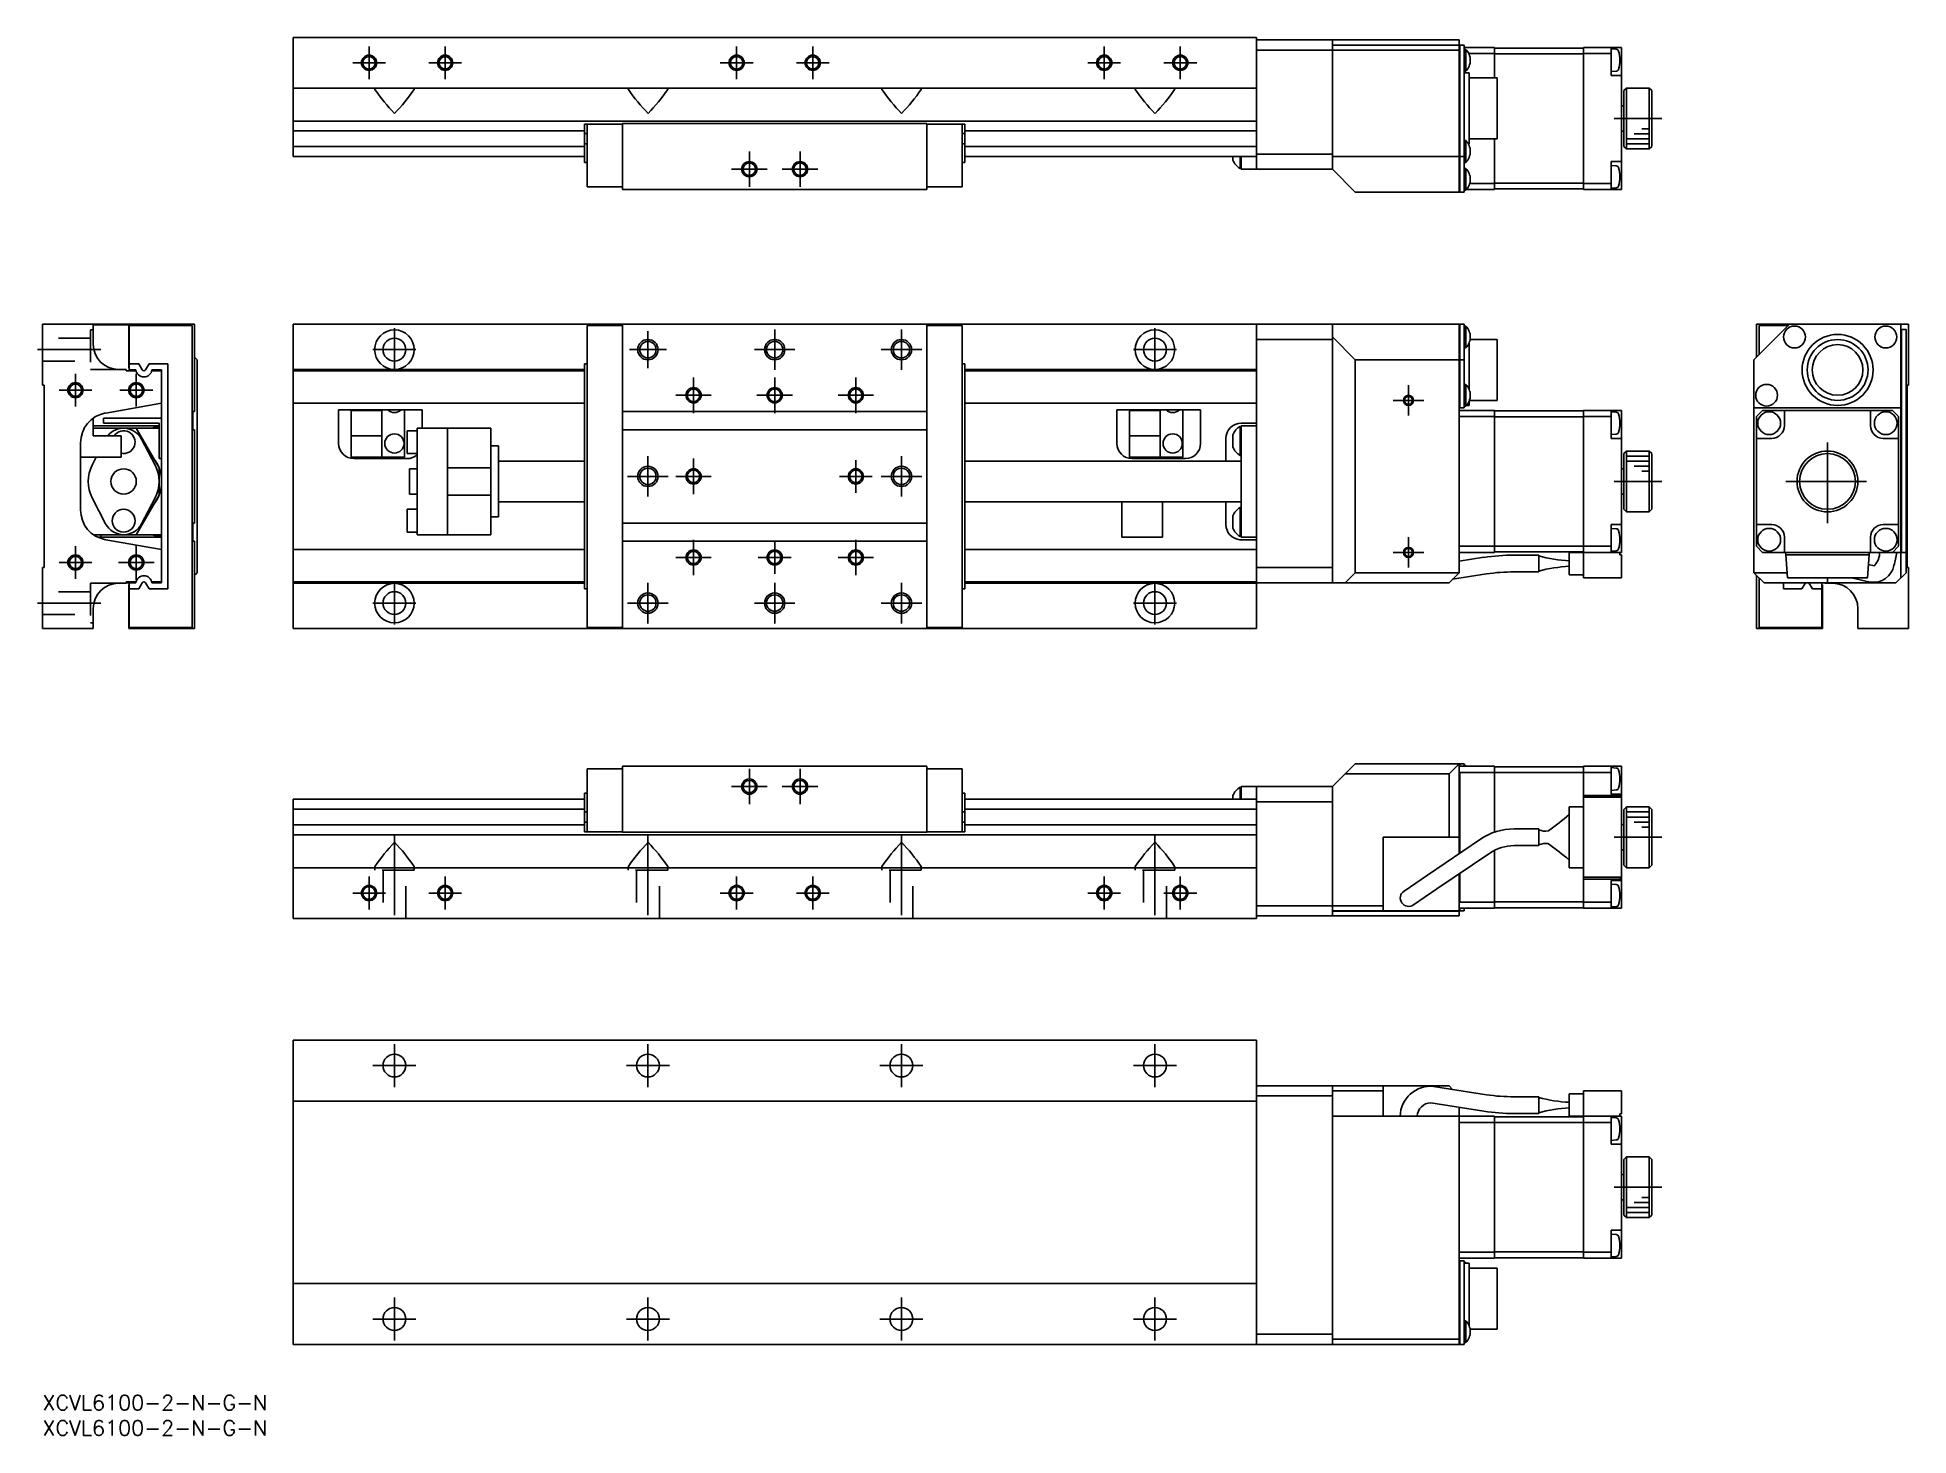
# Model space of a CAD drawing. Extents: x -1 to 368, y -8 to 268.
import ezdxf

# ---------------------------------------------------------------- set-up
doc = ezdxf.new("R2010")
doc.units = 0
doc.header["$LTSCALE"] = 0.5
doc.linetypes.add('CENTER', pattern=[50.8, 31.75, -6.35, 6.35, -6.35])
doc.linetypes.add('DASHED', pattern=[19.05, 12.7, -6.35])
for name, color, linetype in [('MSM_CENTER', 1, 'CENTER'), ('MSM_CONTINUOUS', 7, 'CONTINUOUS'), ('MSM_DASHED', 4, 'DASHED'), ('MSM_NARROW', 5, 'CONTINUOUS'), ('MSM_PART_NUMBER', 7, 'CONTINUOUS')]:
    doc.layers.add(name, color=color, linetype=linetype)
doc.styles.get("Standard").update_dxf_attribs({"font": 'txt.shx', "height": 3, "bigfont": 'bigfont.shx'})

# ---------------------------------------------------------------- blocks, each defined once
blk = doc.blocks.new('*U2')
at = {"layer": 'MSM_PART_NUMBER'}
blk.add_text('XCVL6100-2-N-G-N', height=3, dxfattribs=at).set_placement((0, -3))
blk = doc.blocks.new('*U3')
at = {"layer": 'MSM_PART_NUMBER'}
blk.add_text('XCVL6100-2-N-G-N', height=3, dxfattribs=at).set_placement((0, -8))

msp = doc.modelspace()

# ---------------------------------------------------------------- linework, layer by layer
at = {"layer": 'MSM_CENTER'}
for p, q in [((64.41, 266.07), (64.41, 259.61)), ((79.41, 266.07), (79.41, 259.61)), ((136.91, 266.07), (136.91, 259.61)), ((151.91, 266.07), (151.91, 259.61)), ((209.41, 266.07), (209.41, 259.61)), ((224.41, 266.07), (224.41, 259.61)), ((61.18, 262.84), (67.64, 262.84)), ((76.18, 262.84), (82.64, 262.84)), ((133.68, 262.84), (140.14, 262.84)), ((148.68, 262.84), (155.14, 262.84)), ((206.18, 262.84), (212.64, 262.84)), ((221.18, 262.84), (227.64, 262.84)), ((309.96, 251.84), (319.36, 251.84)), ((139.41, 245.34), (139.41, 238.34)), ((149.41, 245.34), (149.41, 238.34)), ((135.91, 241.84), (142.91, 241.84)), ((145.91, 241.84), (152.91, 241.84)), ((69.41, 201.99), (69.41, 210.49)), ((219.41, 201.99), (219.41, 210.49)), ((119.41, 202.62), (119.41, 209.87)), ((144.41, 202.24), (144.41, 210.24)), ((169.41, 202.24), (169.41, 210.24)), ((-1, 206.24), (11.5, 206.24)), ((65.16, 206.24), (73.66, 206.24)), ((115.79, 206.24), (123.04, 206.24)), ((140.41, 206.24), (148.41, 206.24)), ((165.41, 206.24), (173.41, 206.24)), ((215.16, 206.24), (223.66, 206.24)), ((6.5, 195.02), (6.5, 201.47)), ((18.5, 195.02), (18.5, 201.47)), ((128.41, 193.74), (128.41, 200.74)), ((144.41, 193.74), (144.41, 200.74)), ((160.41, 193.74), (160.41, 200.74)), ((3.27, 198.24), (9.73, 198.24)), ((15.27, 198.24), (21.73, 198.24)), ((124.91, 197.24), (131.91, 197.24)), ((140.91, 197.24), (147.91, 197.24)), ((156.91, 197.24), (163.91, 197.24)), ((266.41, 196.24), (272.41, 196.24)), ((269.41, 193.24), (269.41, 199.24)), ((352.05, 172.04), (352.05, 188.44)), ((119.41, 177.24), (119.41, 185.24)), ((128.41, 177.74), (128.41, 184.74)), ((169.41, 177.24), (169.41, 185.24)), ((115.41, 181.24), (123.41, 181.24)), ((124.91, 181.24), (131.91, 181.24)), ((157.18, 181.24), (163.64, 181.24)), ((160.41, 178.02), (160.41, 184.47)), ((165.41, 181.24), (173.41, 181.24)), ((309.96, 180.24), (319.36, 180.24)), ((343.85, 180.24), (360.25, 180.24)), ((6.5, 161.02), (6.5, 167.47)), ((18.5, 160.74), (18.5, 167.74)), ((128.41, 161.74), (128.41, 168.74)), ((144.41, 162.02), (144.41, 168.47)), ((160.41, 161.74), (160.41, 168.74)), ((266.41, 166.24), (272.41, 166.24)), ((269.41, 163.24), (269.41, 169.24)), ((3.27, 164.24), (9.73, 164.24)), ((15, 164.24), (22, 164.24)), ((124.91, 165.24), (131.91, 165.24)), ((141.18, 165.24), (147.64, 165.24)), ((156.91, 165.24), (163.91, 165.24)), ((69.41, 151.99), (69.41, 160.49)), ((119.41, 152.24), (119.41, 160.24)), ((144.41, 152.24), (144.41, 160.24)), ((169.41, 152.24), (169.41, 160.24)), ((219.41, 151.99), (219.41, 160.49)), ((-1, 156.24), (11.5, 156.24)), ((65.16, 156.24), (73.66, 156.24)), ((115.41, 156.24), (123.41, 156.24)), ((140.41, 156.24), (148.41, 156.24)), ((165.41, 156.24), (173.41, 156.24)), ((215.16, 156.24), (223.66, 156.24)), ((139.41, 116.54), (139.41, 123.54)), ((149.41, 116.54), (149.41, 123.54)), ((135.91, 120.04), (142.91, 120.04)), ((145.91, 120.04), (152.91, 120.04)), ((69.41, 110.54), (69.41, 92.04)), ((119.41, 110.54), (119.41, 92.04)), ((169.41, 110.54), (169.41, 92.04)), ((219.41, 110.54), (219.41, 92.04)), ((309.96, 110.04), (319.36, 110.04)), ((64.41, 95.81), (64.41, 102.27)), ((79.41, 95.81), (79.41, 102.27)), ((136.91, 95.81), (136.91, 102.27)), ((151.91, 95.81), (151.91, 102.27)), ((209.41, 95.81), (209.41, 102.27)), ((224.41, 95.81), (224.41, 102.27)), ((61.18, 99.04), (67.64, 99.04)), ((76.18, 99.04), (82.64, 99.04)), ((133.68, 99.04), (140.14, 99.04)), ((148.68, 99.04), (155.14, 99.04)), ((206.18, 99.04), (212.64, 99.04)), ((221.18, 99.04), (227.64, 99.04)), ((69.41, 60.75), (69.41, 69.25)), ((119.41, 60.75), (119.41, 69.25)), ((169.41, 60.75), (169.41, 69.25)), ((219.41, 60.75), (219.41, 69.25)), ((65.16, 65), (73.66, 65)), ((115.16, 65), (123.66, 65)), ((165.16, 65), (173.66, 65)), ((215.16, 65), (223.66, 65)), ((309.96, 41), (319.36, 41)), ((69.41, 10.75), (69.41, 19.25)), ((119.41, 10.75), (119.41, 19.25)), ((169.41, 10.75), (169.41, 19.25)), ((219.41, 10.75), (219.41, 19.25)), ((65.16, 15), (73.66, 15)), ((115.16, 15), (123.66, 15)), ((165.16, 15), (173.66, 15)), ((215.16, 15), (223.66, 15))]:
    msp.add_line(p, q, dxfattribs=at)
at = {"layer": 'MSM_CONTINUOUS'}
for p, q in [((49.41, 267.84), (239.41, 267.84)), ((49.41, 267.84), (49.41, 244.34)), ((239.41, 267.84), (239.41, 241.84)), ((279.41, 267.34), (239.41, 267.34)), ((254.41, 241.84), (254.41, 267.34)), ((279.41, 266.34), (254.41, 266.34)), ((279.41, 266.44), (279.31, 266.34)), ((279.41, 266.44), (279.41, 267.34)), ((279.41, 237.34), (279.41, 266.34)), ((279.51, 266.34), (279.41, 266.24)), ((279.51, 266.34), (279.51, 237.34)), ((280.41, 266.34), (279.51, 266.34)), ((280.41, 266.34), (280.41, 237.34)), ((280.41, 265.84), (286.41, 265.84)), ((286.41, 265.84), (286.41, 259.84)), ((286.41, 265.74), (303.91, 265.74)), ((303.91, 265.84), (303.91, 237.84)), ((303.91, 265.84), (311.41, 265.84)), ((309.41, 265.84), (309.41, 260.34)), ((311.41, 265.84), (311.41, 237.84)), ((279.41, 265.34), (239.41, 265.34)), ((280.71, 265.49), (280.41, 265.49)), ((280.71, 261.19), (280.71, 265.49)), ((281.32, 264.64), (286.41, 264.64)), ((286.41, 264.6), (303.91, 264.6)), ((303.91, 264.64), (309.41, 264.64)), ((310.4, 265.51), (309.41, 265.59)), ((280.41, 261.19), (280.71, 261.19)), ((281.41, 260.84), (280.41, 260.84)), ((281.41, 260.84), (281.41, 246.84)), ((286.91, 259.84), (281.41, 259.84)), ((286.91, 259.84), (286.91, 247.84)), ((309.41, 261.09), (310.4, 261.18)), ((311.41, 260.34), (309.41, 260.34)), ((49.41, 257.84), (239.41, 257.84)), ((65.69, 257.84), (65.53, 257.71)), ((65.53, 257.71), (65.55, 257.6)), ((73.17, 257.84), (73.33, 257.71)), ((73.33, 257.71), (73.31, 257.6)), ((115.69, 257.84), (115.53, 257.71)), ((115.53, 257.71), (115.55, 257.6)), ((123.17, 257.84), (123.33, 257.71)), ((123.33, 257.71), (123.31, 257.6)), ((165.69, 257.84), (165.53, 257.71)), ((165.53, 257.71), (165.55, 257.6)), ((173.17, 257.84), (173.33, 257.71)), ((173.33, 257.71), (173.31, 257.6)), ((215.67, 257.84), (215.51, 257.71)), ((215.51, 257.71), (215.54, 257.6)), ((223.16, 257.84), (223.31, 257.71)), ((223.31, 257.71), (223.29, 257.6)), ((312.41, 257.84), (311.91, 257.34)), ((311.91, 246.34), (311.91, 257.34)), ((316.91, 257.84), (312.41, 257.84)), ((312.41, 257.84), (312.41, 245.84)), ((317.41, 257.34), (316.91, 257.84)), ((316.91, 245.84), (316.91, 257.84)), ((317.41, 257.34), (317.41, 246.34)), ((49.41, 251.34), (239.41, 251.34)), ((311.91, 254.34), (311.41, 254.34)), ((49.41, 249.38), (106.91, 249.38)), ((114.41, 250.74), (106.91, 250.74)), ((106.91, 243.14), (106.91, 250.74)), ((107.41, 248.87), (106.91, 248.87)), ((107.41, 250.74), (107.41, 238.34)), ((114.41, 250.84), (114.41, 237.84)), ((174.41, 250.84), (114.41, 250.84)), ((174.41, 250.84), (174.41, 237.84)), ((181.91, 250.74), (174.41, 250.74)), ((181.41, 250.74), (181.41, 238.34)), ((181.41, 248.87), (181.91, 248.87)), ((181.91, 243.14), (181.91, 250.74)), ((181.91, 249.38), (239.41, 249.38)), ((280.71, 247.49), (280.41, 247.49)), ((280.71, 243.19), (280.71, 247.49)), ((281.41, 247.84), (286.91, 247.84)), ((286.41, 247.84), (286.41, 237.84)), ((311.41, 249.34), (311.91, 249.34)), ((49.41, 246.31), (106.91, 246.31)), ((49.41, 244.34), (106.91, 244.34)), ((107.41, 246.82), (106.91, 246.82)), ((181.41, 246.82), (181.91, 246.82)), ((181.91, 246.31), (239.41, 246.31)), ((181.91, 244.34), (239.41, 244.34)), ((234.76, 244.34), (234.76, 243.63)), ((236.21, 244.34), (236.21, 241.98)), ((236.41, 244.34), (236.41, 241.84)), ((254.41, 244.84), (239.41, 244.84)), ((254.41, 244.34), (279.41, 244.34)), ((279.41, 244.39), (279.51, 244.34)), ((280.41, 244.34), (279.51, 244.34)), ((281.21, 246.84), (281.41, 246.84)), ((311.91, 246.34), (312.41, 245.84)), ((312.41, 245.84), (316.91, 245.84)), ((316.91, 245.84), (317.41, 246.34)), ((107.41, 243.14), (106.91, 243.14)), ((181.41, 243.14), (181.91, 243.14)), ((236.21, 241.98), (236.41, 241.98)), ((236.41, 241.84), (254.41, 241.84)), ((254.41, 241.84), (258.91, 237.34)), ((280.41, 243.19), (280.71, 243.19)), ((280.71, 241.99), (280.41, 241.99)), ((280.71, 237.69), (280.71, 241.99)), ((309.41, 243.34), (309.41, 237.84)), ((311.41, 243.34), (309.41, 243.34)), ((310.4, 242.51), (309.41, 242.59)), ((107.41, 238.34), (114.41, 238.34)), ((174.41, 237.84), (114.41, 237.84)), ((181.41, 238.34), (174.41, 238.34)), ((279.41, 237.34), (258.91, 237.34)), ((279.41, 237.44), (279.51, 237.34)), ((280.41, 237.34), (279.51, 237.34)), ((280.41, 237.69), (280.71, 237.69)), ((280.85, 237.84), (286.41, 237.84)), ((281.51, 239.04), (286.41, 239.04)), ((286.41, 239.09), (303.91, 239.09)), ((286.41, 237.94), (303.91, 237.94)), ((303.91, 239.04), (309.41, 239.04)), ((303.91, 237.84), (311.41, 237.84)), ((309.41, 238.09), (310.4, 238.18)), ((0, 211.24), (30, 211.24)), ((0, 199.24), (0, 211.24)), ((10, 211.24), (10, 207.34)), ((17, 211.14), (10, 211.14)), ((17, 202.64), (17, 211.24)), ((17.1, 202.24), (17.1, 211.04)), ((17.1, 211.04), (29.5, 211.04)), ((29.5, 211.04), (29.5, 151.44)), ((30, 211.24), (30, 194.04)), ((49.41, 211.24), (279.41, 211.24)), ((49.41, 211.24), (49.41, 151.24)), ((107.41, 211.04), (114.41, 211.04)), ((107.41, 211.04), (107.41, 151.44)), ((114.41, 211.24), (114.41, 151.24)), ((174.41, 211.24), (174.41, 151.24)), ((181.41, 211.04), (174.41, 211.04)), ((181.41, 211.04), (181.41, 151.44)), ((239.41, 211.24), (239.41, 151.24)), ((254.41, 211.24), (254.41, 160.24)), ((279.41, 162.24), (279.41, 211.24)), ((279.41, 211.14), (279.51, 211.24)), ((279.51, 211.24), (279.51, 194.74)), ((280.41, 211.24), (279.51, 211.24)), ((280.41, 211.24), (280.41, 194.74)), ((280.71, 210.89), (280.41, 210.89)), ((280.71, 206.59), (280.71, 210.89)), ((344.55, 211.24), (337.55, 204.24)), ((368.05, 211.24), (338.05, 211.24)), ((338.05, 211.24), (338.05, 204.74)), ((338.55, 211.04), (344.35, 211.04)), ((338.55, 205.24), (338.55, 211.04)), ((366.55, 161.24), (366.55, 211.24)), ((368.05, 199.24), (368.05, 211.24)), ((254.41, 208.24), (239.41, 208.24)), ((254.41, 208.74), (258.91, 204.24)), ((281.41, 207.67), (281.41, 198.32)), ((286.91, 208.24), (281.57, 208.24)), ((286.91, 208.24), (286.91, 196.24)), ((367.55, 210.24), (366.55, 210.24)), ((366.65, 210.24), (366.65, 166.24)), ((367.55, 210.24), (367.55, 162.24)), ((17.1, 203.44), (18.98, 203.44)), ((18.98, 203.44), (19.66, 202.25)), ((20.34, 202.25), (21.02, 203.44)), ((21.02, 203.44), (24.7, 203.44)), ((24.7, 203.44), (24.7, 159.04)), ((30, 204.74), (30.5, 204.24)), ((30.5, 204.24), (30.5, 162.24)), ((107.41, 203.44), (106.91, 203.44)), ((106.91, 159.04), (106.91, 203.44)), ((181.41, 203.44), (181.91, 203.44)), ((181.91, 159.04), (181.91, 203.44)), ((258.91, 204.24), (258.91, 162.24)), ((279.41, 204.24), (258.91, 204.24)), ((279.41, 204.2), (279.51, 204.24)), ((280.41, 204.24), (279.51, 204.24)), ((280.41, 206.59), (280.71, 206.59)), ((337.55, 162.24), (337.55, 204.24)), ((15, 202.34), (16.5, 202.34)), ((16.5, 202.04), (16.5, 202.34)), ((18.46, 202.04), (16.5, 202.04)), ((17.1, 202.64), (17, 202.64)), ((18.43, 202.24), (17.1, 202.24)), ((23.5, 202.04), (21.54, 202.04)), ((23.5, 202.24), (21.57, 202.24)), ((23.5, 160.24), (23.5, 202.24)), ((49.41, 202.34), (106.91, 202.34)), ((49.41, 202.04), (106.91, 202.04)), ((181.91, 202.34), (239.41, 202.34)), ((181.91, 202.04), (239.41, 202.04)), ((280.71, 199.39), (280.41, 199.39)), ((280.71, 195.09), (280.71, 199.39)), ((0.3, 199.24), (0, 199.24)), ((0.3, 163.24), (0.3, 199.24)), ((23.5, 195.69), (12.46, 193.74)), ((49.41, 195.69), (106.91, 195.69)), ((181.91, 195.69), (239.41, 195.69)), ((281.41, 196.17), (281.41, 195.24)), ((281.44, 196.24), (286.91, 196.24)), ((367.75, 199.24), (368.05, 199.24)), ((367.75, 163.24), (367.75, 199.24)), ((10, 189.24), (10, 192.71)), ((23.5, 192.74), (12, 192.74)), ((12, 191.74), (12, 192.74)), ((15.29, 194.24), (15.5, 194.24)), ((15.5, 194.28), (15.5, 194.24)), ((29.65, 194.04), (30, 194.04)), ((29.65, 190.44), (29.65, 194.04)), ((74.91, 194.37), (58.41, 194.37)), ((58.41, 187.74), (58.41, 194.37)), ((60.91, 194.37), (60.91, 185.04)), ((66.91, 194.24), (60.91, 194.24)), ((66.91, 194.37), (66.91, 185.04)), ((71.41, 194.37), (71.41, 185.04)), ((74.91, 194.37), (74.91, 190.74)), ((174.41, 194.04), (114.41, 194.04)), ((228.41, 194.37), (211.91, 194.37)), ((211.91, 187.74), (211.91, 194.37)), ((214.41, 194.37), (214.41, 185.04)), ((220.41, 194.24), (214.41, 194.24)), ((220.41, 194.37), (220.41, 185.04)), ((224.91, 194.37), (224.91, 185.04)), ((228.41, 194.37), (228.41, 187.74)), ((279.41, 194.84), (279.51, 194.74)), ((279.41, 194.24), (286.41, 194.24)), ((279.41, 193.04), (286.41, 193.04)), ((280.41, 194.74), (279.51, 194.74)), ((280.41, 195.09), (280.71, 195.09)), ((280.85, 195.24), (281.41, 195.24)), ((286.41, 194.24), (286.41, 166.24)), ((286.41, 194.14), (303.91, 194.14)), ((286.41, 193), (303.91, 193)), ((303.91, 194.24), (311.41, 194.24)), ((303.91, 194.24), (303.91, 161.24)), ((303.91, 193.04), (309.41, 193.04)), ((309.41, 194.24), (309.41, 188.74)), ((310.4, 193.91), (309.41, 193.99)), ((311.41, 194.24), (311.41, 166.24)), ((337.55, 194.74), (366.55, 194.74)), ((339.25, 194.24), (338.05, 193.04)), ((338.05, 193.04), (338.05, 167.44)), ((364.85, 194.24), (339.25, 194.24)), ((343.55, 194.24), (343.55, 191.24)), ((360.55, 191.24), (360.55, 194.24)), ((366.05, 193.04), (364.85, 194.24)), ((366.05, 167.44), (366.05, 193.04)), ((23, 191.24), (10, 191.24)), ((10, 190.74), (23, 190.74)), ((10, 189.24), (15.5, 189.24)), ((23, 191.74), (12, 191.74)), ((15.5, 185.04), (15.5, 189.24)), ((23, 182.95), (18.5, 190.74)), ((22.21, 183.48), (19.55, 188.59)), ((23, 184.74), (23, 191.74)), ((30, 190.44), (29.65, 190.44)), ((30, 190.44), (30, 172.04)), ((66.91, 189.24), (60.91, 189.24)), ((71.91, 190.24), (71.91, 185.74)), ((73.91, 190.24), (71.91, 190.24)), ((73.91, 190.74), (73.91, 169.74)), ((88.41, 190.74), (73.91, 190.74)), ((79.91, 190.74), (79.91, 169.74)), ((88.41, 190.74), (88.41, 169.74)), ((174.41, 190.44), (114.41, 190.44)), ((220.41, 189.24), (214.41, 189.24)), ((233.41, 184.24), (233.41, 188.73)), ((234.76, 189.45), (234.76, 187.03)), ((236.21, 191.1), (236.21, 185.38)), ((236.41, 191.1), (236.21, 191.1)), ((239.41, 191.73), (236.41, 191.73)), ((236.41, 191.24), (236.41, 169.24)), ((236.41, 191.24), (239.41, 191.24)), ((309.41, 189.49), (310.4, 189.58)), ((311.41, 188.74), (309.41, 188.74)), ((341.05, 188.74), (338.05, 188.74)), ((366.05, 188.74), (363.05, 188.74)), ((7.5, 187.84), (7.5, 174.65)), ((7.5, 185.04), (15.5, 185.04)), ((10.61, 185.04), (9.79, 183.48)), ((23.5, 184.74), (23, 184.74)), ((71.41, 185.04), (60.91, 185.04)), ((71.91, 184.74), (61.41, 184.74)), ((71.91, 185.74), (73.91, 185.74)), ((89.91, 187.24), (88.41, 187.24)), ((89.91, 187.24), (89.91, 173.24)), ((224.91, 185.04), (214.41, 185.04)), ((225.41, 184.74), (214.91, 184.74)), ((236.21, 185.38), (236.41, 185.38)), ((312.41, 186.24), (311.91, 185.74)), ((311.91, 174.74), (311.91, 185.74)), ((312.41, 186.24), (312.41, 174.24)), ((316.91, 186.24), (312.41, 186.24)), ((316.91, 174.24), (316.91, 186.24)), ((317.41, 185.74), (316.91, 186.24)), ((317.41, 185.74), (317.41, 174.74)), ((23, 177.54), (23, 182.95)), ((72.41, 182.74), (72.41, 177.74)), ((73.91, 182.74), (72.41, 182.74)), ((79.91, 182.95), (88.41, 182.95)), ((106.91, 184.24), (89.91, 184.24)), ((236.41, 184.24), (181.91, 184.24)), ((311.91, 182.74), (311.41, 182.74)), ((18.5, 169.74), (23, 177.54)), ((72.41, 177.74), (73.91, 177.74)), ((79.91, 177.54), (88.41, 177.54)), ((311.41, 177.74), (311.91, 177.74)), ((9.79, 177.01), (12.45, 171.9)), ((19.55, 171.9), (22.21, 177.01)), ((71.91, 174.74), (71.91, 170.24)), ((73.91, 174.74), (71.91, 174.74)), ((89.91, 176.24), (106.91, 176.24)), ((181.91, 176.24), (236.41, 176.24)), ((212.91, 176.24), (212.91, 169.24)), ((220.91, 176.24), (220.91, 169.24)), ((233.41, 171.73), (233.41, 176.24)), ((234.76, 173.45), (234.76, 171.03)), ((236.21, 175.1), (236.21, 169.38)), ((236.41, 175.1), (236.21, 175.1)), ((311.91, 174.74), (312.41, 174.24)), ((312.41, 174.24), (316.91, 174.24)), ((316.91, 174.24), (317.41, 174.74)), ((29.65, 172.04), (30, 172.04)), ((29.65, 168.44), (29.65, 172.04)), ((71.91, 170.24), (73.91, 170.24)), ((88.41, 173.24), (89.91, 173.24)), ((174.41, 172.04), (114.41, 172.04)), ((309.41, 171.74), (309.41, 166.24)), ((311.41, 171.74), (309.41, 171.74)), ((310.4, 170.91), (309.41, 170.99)), ((338.05, 171.74), (341.05, 171.74)), ((363.05, 171.74), (366.05, 171.74)), ((10.05, 169.74), (23.5, 169.74)), ((10.9, 169.24), (23.5, 169.24)), ((11.5, 169.24), (11.5, 169.74)), ((12.46, 168.74), (23.5, 166.8)), ((30, 168.44), (29.65, 168.44)), ((30, 168.44), (30, 151.24)), ((49.41, 166.8), (106.91, 166.8)), ((73.91, 169.74), (88.41, 169.74)), ((174.41, 168.44), (114.41, 168.44)), ((181.91, 166.8), (239.41, 166.8)), ((212.91, 169.24), (220.91, 169.24)), ((236.21, 169.38), (236.41, 169.38)), ((236.41, 169.24), (239.41, 169.24)), ((239.41, 168.73), (236.41, 168.73)), ((279.41, 167.44), (286.41, 167.44)), ((279.41, 166.34), (279.51, 166.24)), ((279.51, 166.24), (286.41, 166.24)), ((286.41, 167.49), (303.91, 167.49)), ((286.41, 166.34), (303.91, 166.34)), ((301.11, 161.84), (301.11, 166.24)), ((311.41, 166.24), (301.11, 166.24)), ((303.91, 167.44), (309.41, 167.44)), ((309.41, 166.49), (310.4, 166.58)), ((311.11, 166.24), (311.11, 165.74)), ((338.05, 167.44), (339.25, 166.24)), ((339.25, 166.24), (366.55, 166.24)), ((343.55, 169.24), (343.55, 166.24)), ((343.8, 166.24), (343.83, 165.74)), ((360.26, 165.74), (360.3, 166.24)), ((360.55, 166.24), (360.55, 169.24)), ((364.85, 166.24), (366.05, 167.44)), ((366.65, 166.24), (366.55, 166.34)), ((366.65, 166.24), (367.55, 166.24)), ((0, 163.24), (0.3, 163.24)), ((0, 151.24), (0, 163.24)), ((254.41, 163.24), (239.41, 163.24)), ((284.28, 165.27), (279.41, 164.5)), ((295.11, 165.69), (290.25, 165.69)), ((290.25, 162.39), (295.11, 162.39)), ((295.11, 162.39), (295.11, 165.69)), ((311.41, 165.74), (311.11, 165.74)), ((311.41, 165.74), (311.41, 161.24)), ((360.26, 165.74), (343.83, 165.74)), ((343.83, 165.74), (344.15, 161.24)), ((359.95, 161.24), (360.26, 165.74)), ((361.25, 163.59), (360.13, 163.85)), ((361.31, 163.63), (361.24, 163.59)), ((361.41, 163.71), (361.31, 163.63)), ((368.05, 163.24), (367.75, 163.24)), ((368.05, 151.24), (368.05, 163.24)), ((16.5, 160.14), (15, 160.14)), ((16.5, 160.44), (18.46, 160.44)), ((16.5, 160.14), (16.5, 160.44)), ((16.5, 160.34), (18.44, 160.34)), ((18.43, 160.24), (16.5, 160.24)), ((17, 151.24), (17, 159.84)), ((17, 159.84), (17.1, 159.84)), ((17.1, 151.44), (17.1, 160.24)), ((18.98, 159.04), (17.1, 159.04)), ((19.66, 160.24), (18.98, 159.04)), ((21.02, 159.04), (20.34, 160.24)), ((24.7, 159.04), (21.02, 159.04)), ((21.54, 160.44), (23.5, 160.44)), ((21.56, 160.34), (23.5, 160.34)), ((21.57, 160.24), (23.5, 160.24)), ((23.1, 160.34), (23, 160.24)), ((23.1, 160.34), (23.2, 160.44)), ((30.5, 162.24), (30, 161.74)), ((49.41, 160.44), (106.91, 160.44)), ((49.41, 160.14), (106.91, 160.14)), ((107.41, 159.04), (106.91, 159.04)), ((181.41, 159.04), (181.91, 159.04)), ((181.91, 160.44), (239.41, 160.44)), ((181.91, 160.14), (239.41, 160.14)), ((277.41, 160.24), (239.41, 160.24)), ((258.91, 162.24), (256.91, 160.24)), ((258.91, 162.24), (279.41, 162.24)), ((277.41, 160.24), (279.41, 162.24)), ((278.12, 160.95), (284.8, 162.01)), ((303.91, 161.84), (301.11, 161.84)), ((303.91, 161.24), (311.41, 161.24)), ((339.55, 160.24), (337.55, 162.24)), ((337.55, 162.24), (344.08, 162.24)), ((338.05, 161.74), (338.05, 151.24)), ((338.55, 151.44), (338.55, 161.24)), ((365.55, 160.24), (339.55, 160.24)), ((343.35, 159.04), (343.35, 160.24)), ((347.02, 159.04), (343.35, 159.04)), ((344.15, 161.24), (359.95, 161.24)), ((347.71, 160.24), (347.02, 159.04)), ((349.07, 159.04), (348.38, 160.24)), ((350.95, 159.04), (349.07, 159.04)), ((350.95, 160.24), (350.95, 151.44)), ((351.05, 159.84), (350.95, 159.84)), ((351.05, 151.24), (351.05, 159.84)), ((351.55, 160.14), (351.55, 160.24)), ((351.55, 160.14), (353.05, 160.14)), ((352.05, 161.24), (352.05, 160.24)), ((356.79, 161.24), (360.5, 160.38)), ((360.5, 160.38), (360.52, 160.37)), ((365.55, 160.24), (367.55, 162.24)), ((10, 155.14), (10, 151.24)), ((358.05, 155.14), (358.05, 151.24)), ((29.5, 151.44), (17.1, 151.44)), ((107.41, 151.44), (114.41, 151.44)), ((181.41, 151.44), (174.41, 151.44)), ((350.95, 151.44), (338.55, 151.44)), ((10, 151.24), (0, 151.24)), ((30, 151.24), (17, 151.24)), ((49.41, 151.24), (239.41, 151.24)), ((338.05, 151.24), (351.05, 151.24)), ((358.05, 151.24), (368.05, 151.24)), ((107.41, 123.54), (114.41, 123.54)), ((107.41, 123.54), (107.41, 111.14)), ((114.41, 124.04), (114.41, 111.04)), ((174.41, 124.04), (114.41, 124.04)), ((174.41, 124.04), (174.41, 111.04)), ((181.41, 123.54), (174.41, 123.54)), ((181.41, 123.54), (181.41, 111.14)), ((258.91, 124.54), (254.51, 120.14)), ((277.41, 122.54), (256.91, 122.54)), ((258.91, 124.54), (279.41, 124.54)), ((277.41, 122.54), (279.41, 124.54)), ((277.41, 110.04), (277.41, 122.54)), ((279.41, 124.54), (279.41, 106.81)), ((279.41, 124.44), (279.51, 124.54)), ((279.41, 124.04), (286.41, 124.04)), ((279.41, 122.94), (279.51, 122.84)), ((279.51, 124.54), (279.51, 124.04)), ((280.41, 124.54), (279.51, 124.54)), ((279.51, 122.84), (286.41, 122.84)), ((279.51, 106.88), (279.51, 122.84)), ((280.41, 124.54), (280.41, 124.04)), ((280.71, 124.19), (280.41, 124.19)), ((280.71, 124.04), (280.71, 124.19)), ((286.41, 124.04), (286.41, 111.05)), ((286.41, 123.94), (303.91, 123.94)), ((286.41, 122.8), (303.91, 122.8)), ((303.91, 124.04), (303.91, 96.04)), ((303.91, 124.04), (311.41, 124.04)), ((303.91, 122.84), (309.41, 122.84)), ((309.41, 124.04), (309.41, 118.54)), ((310.4, 123.7), (309.41, 123.79)), ((311.41, 124.04), (311.41, 96.04)), ((107.41, 118.74), (106.91, 118.74)), ((106.91, 111.14), (106.91, 118.74)), ((181.41, 118.74), (181.91, 118.74)), ((181.91, 111.14), (181.91, 118.74)), ((234.76, 118.25), (234.76, 117.54)), ((236.21, 119.9), (236.21, 117.54)), ((236.41, 119.9), (236.21, 119.9)), ((254.41, 120.04), (236.41, 120.04)), ((236.41, 120.04), (236.41, 117.54)), ((239.41, 120.04), (239.41, 94.04)), ((254.41, 120.04), (254.51, 120.14)), ((254.41, 120.04), (254.41, 94.54)), ((303.91, 118.29), (311.11, 118.29)), ((309.41, 119.29), (310.4, 119.38)), ((311.41, 118.54), (309.41, 118.54)), ((311.11, 118.29), (311.11, 118.25)), ((311.41, 118.25), (311.11, 118.25)), ((49.41, 117.54), (49.41, 94.04)), ((49.41, 117.54), (106.91, 117.54)), ((49.41, 115.58), (106.91, 115.58)), ((107.41, 115.06), (106.91, 115.06)), ((181.41, 115.06), (181.91, 115.06)), ((181.91, 117.54), (239.41, 117.54)), ((181.91, 115.58), (239.41, 115.58)), ((254.41, 117.04), (239.41, 117.04)), ((301.11, 104.04), (301.11, 116.04)), ((303.91, 116.04), (301.11, 116.04)), ((303.91, 117.94), (311.41, 117.94)), ((312.41, 116.04), (311.91, 115.54)), ((311.91, 104.54), (311.91, 115.54)), ((312.41, 116.04), (312.41, 104.04)), ((316.91, 116.04), (312.41, 116.04)), ((316.91, 104.04), (316.91, 116.04)), ((317.41, 115.54), (316.91, 116.04)), ((317.41, 115.54), (317.41, 104.54)), ((49.41, 112.5), (106.91, 112.5)), ((107.41, 113.01), (106.91, 113.01)), ((114.41, 111.14), (106.91, 111.14)), ((174.41, 111.04), (114.41, 111.04)), ((181.91, 111.14), (174.41, 111.14)), ((181.41, 113.01), (181.91, 113.01)), ((181.91, 112.5), (239.41, 112.5)), ((295.11, 111.69), (290.25, 111.69)), ((295.11, 108.39), (295.11, 111.69)), ((311.91, 112.54), (311.41, 112.54)), ((49.41, 110.54), (239.41, 110.54)), ((264.41, 110.04), (264.41, 95.54)), ((279.41, 110.04), (264.41, 110.04)), ((283.61, 109.66), (273.16, 102.58)), ((286.41, 107.48), (286.41, 96.04)), ((290.25, 108.39), (295.11, 108.39)), ((296.97, 108.78), (297.06, 108.74)), ((311.41, 107.54), (311.91, 107.54)), ((49.41, 104.04), (239.41, 104.04)), ((65.53, 104.17), (65.55, 104.29)), ((65.69, 104.04), (65.53, 104.17)), ((73.17, 104.04), (73.33, 104.17)), ((73.33, 104.17), (73.31, 104.29)), ((115.53, 104.17), (115.55, 104.29)), ((115.69, 104.04), (115.53, 104.17)), ((123.17, 104.04), (123.33, 104.17)), ((123.33, 104.17), (123.31, 104.29)), ((165.53, 104.17), (165.55, 104.29)), ((165.69, 104.04), (165.53, 104.17)), ((173.17, 104.04), (173.33, 104.17)), ((173.33, 104.17), (173.31, 104.29)), ((215.51, 104.17), (215.54, 104.29)), ((215.67, 104.04), (215.51, 104.17)), ((223.16, 104.04), (223.31, 104.17)), ((223.31, 104.17), (223.29, 104.29)), ((275.02, 99.84), (285.46, 106.93)), ((303.91, 104.04), (301.11, 104.04)), ((311.91, 104.54), (312.41, 104.04)), ((312.41, 104.04), (316.91, 104.04)), ((316.91, 104.04), (317.41, 104.54)), ((273.16, 102.58), (268.53, 99.43)), ((270.38, 96.7), (275.02, 99.84)), ((279.41, 102.83), (279.41, 95.54)), ((279.51, 97.24), (279.51, 102.89)), ((303.91, 102.14), (311.41, 102.14)), ((303.91, 101.79), (311.11, 101.79)), ((309.41, 101.54), (309.41, 96.04)), ((311.41, 101.54), (309.41, 101.54)), ((310.4, 100.7), (309.41, 100.79)), ((311.11, 101.82), (311.41, 101.82)), ((311.11, 101.82), (311.11, 101.79)), ((239.41, 96.54), (264.41, 96.54)), ((279.51, 97.24), (279.41, 97.14)), ((279.41, 96.04), (286.41, 96.04)), ((279.51, 97.24), (286.41, 97.24)), ((279.51, 96.04), (279.51, 95.54)), ((280.41, 96.04), (280.41, 95.54)), ((286.41, 97.28), (303.91, 97.28)), ((286.41, 96.14), (303.91, 96.14)), ((303.91, 97.24), (309.41, 97.24)), ((303.91, 96.04), (311.41, 96.04)), ((309.41, 96.29), (310.4, 96.38)), ((49.41, 94.04), (239.41, 94.04)), ((239.41, 94.54), (279.41, 94.54)), ((279.41, 95.54), (254.41, 95.54)), ((254.41, 95.44), (279.41, 95.44)), ((279.41, 95.44), (279.31, 95.54)), ((279.51, 95.54), (279.41, 95.64)), ((279.41, 95.44), (279.41, 94.54)), ((280.41, 95.54), (279.51, 95.54)), ((49.41, 70), (239.41, 70)), ((49.41, 70), (49.41, 10)), ((239.41, 70), (239.41, 10)), ((239.41, 61), (277.41, 61)), ((254.41, 61), (254.41, 10)), ((264.41, 60), (254.41, 60)), ((264.41, 61), (264.41, 55)), ((284.8, 59.24), (274.35, 60.89)), ((278.12, 60.29), (277.41, 61)), ((301.11, 55), (301.11, 59.4)), ((303.91, 59.4), (301.11, 59.4)), ((303.91, 60), (303.91, 27)), ((303.91, 60), (311.41, 60)), ((311.41, 60), (311.41, 55.5)), ((49.41, 58), (239.41, 58)), ((254.41, 59), (239.41, 59)), ((273.83, 57.63), (284.28, 55.98)), ((279.41, 10), (279.41, 56.75)), ((295.11, 58.85), (290.25, 58.85)), ((290.25, 55.55), (295.11, 55.55)), ((295.11, 55.55), (295.11, 58.85)), ((311.11, 55.5), (311.41, 55.5)), ((311.11, 55.5), (311.11, 55)), ((254.41, 55), (279.41, 55)), ((279.51, 55), (279.41, 54.9)), ((279.41, 53.8), (286.41, 53.8)), ((279.51, 55), (286.41, 55)), ((286.41, 55), (286.41, 27)), ((286.41, 54.9), (303.91, 54.9)), ((286.41, 53.76), (303.91, 53.76)), ((311.41, 55), (301.11, 55)), ((303.91, 53.8), (309.41, 53.8)), ((309.41, 55), (309.41, 49.5)), ((310.4, 54.66), (309.41, 54.75)), ((311.41, 55), (311.41, 27)), ((309.41, 50.25), (310.4, 50.34)), ((311.41, 49.5), (309.41, 49.5)), ((312.41, 47), (311.91, 46.5)), ((311.91, 35.5), (311.91, 46.5)), ((312.41, 47), (312.41, 35)), ((316.91, 47), (312.41, 47)), ((316.91, 35), (316.91, 47)), ((317.41, 46.5), (316.91, 47)), ((317.41, 46.5), (317.41, 35.5)), ((311.91, 43.5), (311.41, 43.5)), ((311.41, 38.5), (311.91, 38.5)), ((311.91, 35.5), (312.41, 35)), ((312.41, 35), (316.91, 35)), ((316.91, 35), (317.41, 35.5)), ((311.41, 32.5), (309.41, 32.5)), ((309.41, 32.5), (309.41, 27)), ((310.4, 31.66), (309.41, 31.75)), ((279.41, 28.2), (286.41, 28.2)), ((279.41, 27), (286.41, 27)), ((279.51, 26.5), (279.41, 26.4)), ((279.51, 26.5), (279.51, 10)), ((280.41, 26.5), (279.51, 26.5)), ((280.41, 26.5), (280.41, 10)), ((280.71, 26.15), (280.41, 26.15)), ((281.41, 26), (280.41, 26)), ((280.71, 26), (280.71, 26.15)), ((281.41, 26), (281.41, 13.58)), ((286.41, 28.24), (303.91, 28.24)), ((286.41, 27.1), (303.91, 27.1)), ((303.91, 28.2), (309.41, 28.2)), ((303.91, 27), (311.41, 27)), ((309.41, 27.25), (310.4, 27.34)), ((286.91, 25), (281.41, 25)), ((286.91, 25), (286.91, 13)), ((49.41, 22), (239.41, 22)), ((254.41, 12), (239.41, 12)), ((280.71, 14.65), (280.41, 14.65)), ((280.71, 10.35), (280.71, 14.65)), ((281.57, 13), (286.91, 13)), ((279.41, 10), (49.41, 10)), ((279.41, 11), (254.41, 11)), ((279.51, 10), (279.41, 10.1)), ((280.41, 10), (279.51, 10)), ((280.41, 10.35), (280.71, 10.35))]:
    msp.add_line(p, q, dxfattribs=at)
for centre, radius in [((64.41, 262.84), 1.23), ((79.41, 262.84), 1.23), ((136.91, 262.84), 1.23), ((151.91, 262.84), 1.23), ((209.41, 262.84), 1.23), ((224.41, 262.84), 1.23), ((139.41, 241.84), 1.23), ((149.41, 241.84), 1.23), ((345.55, 208.74), 2.15), ((363.55, 208.74), 2.15), ((69.41, 206.24), 3.9), ((119.41, 206.24), 1.62), ((144.41, 206.24), 1.62), ((169.41, 206.24), 1.62), ((219.41, 206.24), 3.9), ((354.05, 202.24), 7), ((354.05, 202.24), 6), ((354.05, 202.24), 5), ((6.5, 198.24), 1.23), ((18.5, 198.24), 1.23), ((340.05, 197.24), 2.15), ((128.41, 197.24), 1.23), ((144.41, 197.24), 1.23), ((160.41, 197.24), 1.23), ((269.41, 196.24), 0.783), ((340.55, 191.74), 2.25), ((363.55, 191.74), 2.25), ((352.05, 180.24), 6), ((352.05, 180.24), 5.5), ((16, 180.24), 2.5), ((119.41, 181.24), 1.62), ((128.41, 181.24), 1.23), ((160.41, 181.24), 1.23), ((169.41, 181.24), 1.62), ((16, 172.49), 2.25), ((340.55, 168.74), 2.25), ((363.55, 168.74), 2.25), ((128.41, 165.24), 1.23), ((144.41, 165.24), 1.23), ((160.41, 165.24), 1.23), ((269.41, 166.24), 0.783), ((6.5, 164.24), 1.23), ((18.5, 164.24), 1.23), ((69.41, 156.24), 3.9), ((219.41, 156.24), 3.9), ((119.41, 156.24), 1.62), ((144.41, 156.24), 1.62), ((169.41, 156.24), 1.62), ((139.41, 120.04), 1.23), ((149.41, 120.04), 1.23), ((64.41, 99.04), 1.23), ((79.41, 99.04), 1.23), ((136.91, 99.04), 1.23), ((151.91, 99.04), 1.23), ((209.41, 99.04), 1.23), ((224.41, 99.04), 1.23), ((69.41, 65), 2.25), ((119.41, 65), 2.25), ((169.41, 65), 2.25), ((219.41, 65), 2.25), ((69.41, 15), 2.25), ((119.41, 15), 2.25), ((169.41, 15), 2.25), ((219.41, 15), 2.25)]:
    msp.add_circle(centre, radius, dxfattribs=at)
at = {"layer": 'MSM_CONTINUOUS', "extrusion": (0, 0, -1)}
for centre, radius in [((-69.41, 206.24), 2.25), ((-219.41, 206.24), 2.25), ((-69.41, 187.74), 1.9), ((-222.91, 187.74), 1.9), ((-69.41, 156.24), 2.25), ((-219.41, 156.24), 2.25)]:
    msp.add_circle(centre, radius, dxfattribs=at)
at = {"layer": 'MSM_CONTINUOUS'}
for centre, radius, start, end in [((278.61, 263.34), 3, 314.22, 45.78), ((310.36, 265.01), 0.5, 17.6292, 85), ((305.11, 263.34), 6, 342.3708, 17.6292), ((310.36, 261.68), 0.5, 275, 342.3708), ((95.81, 278.29), 36.66, 214.3736, 223.9772), ((43.05, 278.29), 36.66, 316.0228, 325.6264), ((145.81, 278.29), 36.66, 214.3736, 223.9772), ((93.05, 278.29), 36.66, 316.0228, 325.6264), ((195.81, 278.29), 36.66, 214.3736, 223.9772), ((143.05, 278.29), 36.66, 316.0228, 325.6264), ((245.79, 278.29), 36.66, 214.3736, 223.9772), ((193.04, 278.29), 36.66, 316.0228, 325.6264), ((278.61, 245.34), 3, 314.22, 45.78), ((237.79, 244.83), 3.25, 201.5574, 241.0598), ((278.61, 239.84), 3, 314.22, 45.78), ((310.36, 242.01), 0.5, 17.6292, 85), ((305.11, 240.34), 6, 342.3708, 17.6292), ((310.36, 238.68), 0.5, 275, 342.3708), ((278.61, 208.74), 3, 314.22, 45.78), ((15, 207.34), 5, 180, 270), ((20, 202.44), 1.59, 187.2376, 352.7624), ((20, 202.44), 0.388, 210, 330), ((278.61, 197.24), 3, 314.22, 45.78), ((13.5, 187.84), 6, 100, 180), ((310.36, 193.41), 0.5, 17.6292, 85), ((305.11, 191.74), 6, 342.3708, 17.6292), ((16, 186.74), 4, 27.4864, 141.3178), ((16, 187.99), 2.25, 257.1604, 146.251), ((23, 188.24), 2.85, 90, 118.6944), ((236.41, 188.73), 3, 90, 180), ((237.79, 188.26), 3.25, 118.9402, 158.4426), ((310.36, 190.08), 0.5, 275, 342.3708), ((341.05, 191.24), 2.5, 270, 0), ((363.05, 191.24), 2.5, 180, 270), ((16, 180.24), 7.5, 321.3689, 38.631), ((237.79, 188.23), 3.25, 201.5574, 241.0598), ((16, 180.24), 7, 152.5136, 207.4864), ((16, 180.24), 7, 332.5136, 27.4864), ((13.5, 174.65), 6, 180, 260), ((237.79, 172.26), 3.25, 118.9402, 158.4426), ((16, 173.74), 4, 207.4864, 332.5136), ((236.41, 171.73), 3, 180, 265.3245), ((237.79, 172.23), 3.25, 201.5574, 241.0598), ((310.36, 170.41), 0.5, 17.6292, 85), ((305.11, 168.74), 6, 342.3708, 17.6292), ((341.05, 169.24), 2.5, 0, 90), ((363.05, 169.24), 2.5, 90, 180), ((23, 172.24), 2.85, 241.3056, 280.1042), ((310.36, 167.08), 0.5, 275, 342.3708), ((358, 166.44), 4.37, 321.3798, 357.4338), ((356.24, 166.82), 9.45, 340.4373, 356.4987), ((290.06, 126.49), 39.2, 89.7178, 98.4755), ((290.04, 126.73), 35.66, 89.6613, 98.4567), ((302.26, 191.48), 26.91, 254.5954, 267.5566), ((302.53, 134.91), 28.62, 92.8322, 105.0159), ((361.09, 164.47), 4.14, 262.4446, 348.6833), ((15, 155.14), 5, 90, 180), ((20, 160.04), 1.59, 7.2376, 172.7624), ((20, 160.04), 0.388, 30, 150), ((353.05, 155.14), 5, 0, 90), ((278.61, 122.04), 3, 41.8103, 45.78), ((310.36, 123.21), 0.5, 17.6292, 85), ((305.11, 121.54), 6, 342.3708, 17.6291), ((237.79, 117.06), 3.25, 118.9402, 158.4426), ((310.36, 119.87), 0.5, 275, 342.3708), ((269.08, 151.07), 48.58, 305.093, 311.2478), ((290.24, 99.85), 11.84, 89.9509, 124.0564), ((296.38, 114.22), 2.97, 244.6953, 282.2258), ((95.81, 83.59), 36.66, 136.0228, 145.6264), ((43.05, 83.59), 36.66, 34.3736, 43.9772), ((145.81, 83.59), 36.66, 136.0228, 145.6264), ((93.05, 83.59), 36.66, 34.3736, 43.9772), ((195.81, 83.59), 36.66, 136.0228, 145.6264), ((143.05, 83.59), 36.66, 34.3736, 43.9772), ((245.79, 83.59), 36.66, 136.0228, 145.6264), ((193.04, 83.59), 36.66, 34.3736, 43.9772), ((290.24, 99.85), 8.54, 89.9287, 124.0288), ((296.43, 105.62), 3.21, 80.2787, 114.1179), ((261.76, 59.86), 60.29, 49.2516, 54.1616), ((310.36, 100.21), 0.5, 17.6292, 85), ((305.11, 98.54), 6, 342.3708, 17.6291), ((269.45, 98.06), 1.65, 123.8303, 216.0121), ((269.45, 98.07), 1.66, 216.3514, 304.4401), ((310.36, 96.87), 0.5, 275, 342.3708), ((273.78, 54.93), 5.99, 84.6051, 179.3043), ((290.08, 94.99), 36.14, 261.6013, 270.2806), ((273.85, 54.9), 2.73, 90.4074, 177.8441), ((290.07, 94.9), 39.35, 261.5412, 270.2655), ((302.53, 86.34), 28.62, 254.9841, 267.1678), ((302.57, 27.79), 28.89, 92.8902, 104.9579), ((310.36, 54.17), 0.5, 17.6292, 85), ((305.11, 52.5), 6, 342.3708, 17.6292), ((310.36, 50.83), 0.5, 275, 342.3708), ((310.36, 31.17), 0.5, 17.6292, 85), ((305.11, 29.5), 6, 342.3708, 17.6292), ((278.61, 24), 3, 41.8103, 45.78), ((310.36, 27.83), 0.5, 275, 342.3708), ((278.61, 24), 3, 19.4712, 21.0395), ((278.61, 12.5), 3, 314.22, 45.78)]:
    msp.add_arc(centre, radius, start, end, dxfattribs=at)
at = {"layer": 'MSM_CONTINUOUS', "extrusion": (0, 0, -1)}
for centre, radius, start, end in [((-69.41, 195.74), 1.9, 226.3793, 313.6207), ((-222.91, 195.74), 1.9, 226.3793, 313.6207), ((-61.41, 187.74), 3, 270, 0), ((-71.91, 187.74), 3, 228.1897, 270), ((-214.91, 187.74), 3, 270, 0), ((-225.41, 187.74), 3, 180, 270), ((-236.41, 171.73), 3, 270, 274.6755)]:
    msp.add_arc(centre, radius, start, end, dxfattribs=at)
at = {"layer": 'MSM_DASHED'}
for p, q in [((9.5, 208.49), (0, 208.49)), ((9.5, 210.14), (9.5, 202.34)), ((10, 210.14), (9.5, 210.14)), ((0, 203.99), (9.5, 203.99)), ((9.5, 202.34), (15, 202.34)), ((9.5, 160.14), (9.5, 152.34)), ((15, 160.14), (9.5, 160.14)), ((9.5, 158.49), (0, 158.49)), ((0, 153.99), (9.5, 153.99)), ((9.5, 152.34), (10, 152.34)), ((65.53, 103.54), (65.53, 104.17)), ((73.33, 103.54), (65.53, 103.54)), ((67.18, 103.54), (67.18, 94.04)), ((71.68, 94.04), (71.68, 103.54)), ((73.33, 103.54), (73.33, 104.17)), ((115.53, 103.54), (115.53, 104.17)), ((123.33, 103.54), (115.53, 103.54)), ((117.18, 103.54), (117.18, 94.04)), ((121.68, 94.04), (121.68, 103.54)), ((123.33, 103.54), (123.33, 104.17)), ((165.53, 103.54), (165.53, 104.17)), ((173.33, 103.54), (165.53, 103.54)), ((167.18, 103.54), (167.18, 94.04)), ((171.68, 94.04), (171.68, 103.54)), ((173.33, 103.54), (173.33, 104.17)), ((215.51, 103.54), (215.51, 104.17)), ((223.31, 103.54), (215.51, 103.54)), ((217.16, 103.54), (217.16, 94.04)), ((221.66, 94.04), (221.66, 103.54)), ((223.31, 103.54), (223.31, 104.17))]:
    msp.add_line(p, q, dxfattribs=at)
at = {"layer": 'MSM_NARROW'}
for p, q in [((312.41, 247.84), (316.91, 247.84)), ((313.91, 248.84), (316.91, 248.84)), ((315.41, 249.84), (316.91, 249.84)), ((312.41, 246.84), (316.91, 246.84)), ((316.91, 185.24), (312.41, 185.24)), ((316.91, 184.24), (312.41, 184.24)), ((316.91, 183.24), (313.91, 183.24)), ((316.91, 182.24), (315.41, 182.24)), ((316.91, 115.04), (312.41, 115.04)), ((316.91, 114.04), (312.41, 114.04)), ((316.91, 113.04), (313.91, 113.04)), ((316.91, 112.04), (315.41, 112.04)), ((312.41, 37), (316.91, 37)), ((313.91, 38), (316.91, 38)), ((315.41, 39), (316.91, 39)), ((312.41, 36), (316.91, 36))]:
    msp.add_line(p, q, dxfattribs=at)
for centre, radius in [((64.41, 262.84), 1.5), ((79.41, 262.84), 1.5), ((136.91, 262.84), 1.5), ((151.91, 262.84), 1.5), ((209.41, 262.84), 1.5), ((224.41, 262.84), 1.5), ((139.41, 241.84), 1.5), ((149.41, 241.84), 1.5), ((119.41, 206.24), 2), ((144.41, 206.24), 2), ((169.41, 206.24), 2), ((6.5, 198.24), 1.5), ((18.5, 198.24), 1.5), ((128.41, 197.24), 1.5), ((144.41, 197.24), 1.5), ((160.41, 197.24), 1.5), ((269.41, 196.24), 1), ((119.41, 181.24), 2), ((128.41, 181.24), 1.5), ((160.41, 181.24), 1.5), ((169.41, 181.24), 2), ((128.41, 165.24), 1.5), ((144.41, 165.24), 1.5), ((160.41, 165.24), 1.5), ((269.41, 166.24), 1), ((6.5, 164.24), 1.5), ((18.5, 164.24), 1.5), ((119.41, 156.24), 2), ((144.41, 156.24), 2), ((169.41, 156.24), 2), ((139.41, 120.04), 1.5), ((149.41, 120.04), 1.5), ((64.41, 99.04), 1.5), ((79.41, 99.04), 1.5), ((136.91, 99.04), 1.5), ((151.91, 99.04), 1.5), ((209.41, 99.04), 1.5), ((224.41, 99.04), 1.5)]:
    msp.add_circle(centre, radius, dxfattribs=at)

# ---------------------------------------------------------------- block references
at = {"layer": 'MSM_CONTINUOUS'}
for name in ['*U2', '*U3']:
    msp.add_blockref(name, (0, 0), dxfattribs=at)

doc.saveas('drawing.dxf')
